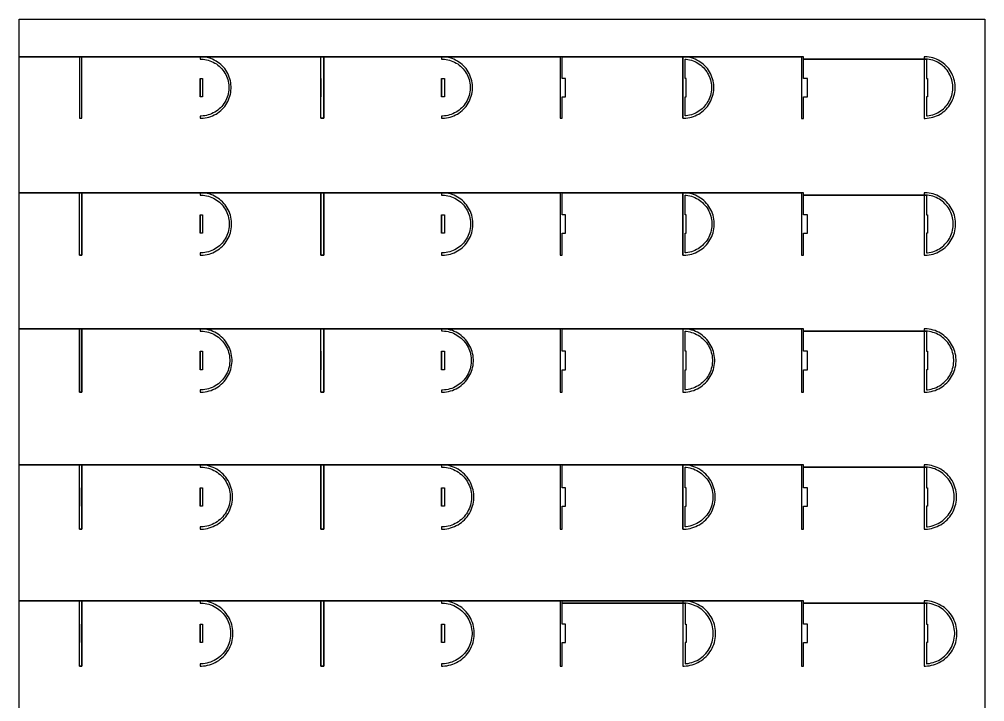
# Model space of a CAD drawing. Extents: x 0 to 210, y 0 to 297.
# Drawn here: x 0 to 210, y 148.5 to 297 of the extents above; entities that cross this region are included whole.
import ezdxf

# ---------------------------------------------------------------- set-up
doc = ezdxf.new("R2010")
doc.units = 0
doc.layers.add('L0D0_0', color=1, linetype='CONTINUOUS')

msp = doc.modelspace()

# ---------------------------------------------------------------- linework, layer by layer
at = {"layer": 'L0D0_0'}
for points in [[(0, 140.85), (0, 170.45), (39.375, 170.45), (39.375, 169.95), (39.582, 169.95), (39.996, 169.924), (40.408, 169.872), (40.815, 169.794), (41.217, 169.691), (41.612, 169.563), (41.997, 169.41), (42.373, 169.234), (42.736, 169.034), (43.087, 168.811), (43.422, 168.568), (43.742, 168.303), (44.044, 168.019), (44.328, 167.717), (44.593, 167.397), (44.836, 167.062), (45.059, 166.711), (45.259, 166.348), (45.435, 165.972), (45.588, 165.587), (45.716, 165.192), (45.819, 164.79), (45.897, 164.383), (45.949, 163.971), (45.975, 163.557), (45.975, 163.143), (45.949, 162.729), (45.897, 162.317), (45.819, 161.91), (45.716, 161.508), (45.588, 161.113), (45.435, 160.728), (45.259, 160.352), (45.059, 159.989), (44.836, 159.638), (44.593, 159.303), (44.328, 158.983), (44.044, 158.681), (43.742, 158.397), (43.422, 158.132), (43.087, 157.889), (42.736, 157.666), (42.373, 157.466), (41.997, 157.29), (41.612, 157.137), (41.217, 157.009), (40.815, 156.906), (40.408, 156.828), (39.996, 156.776), (39.582, 156.75), (39.375, 156.75), (39.375, 156.25), (39.598, 156.25), (40.043, 156.278), (40.486, 156.334), (40.925, 156.418), (41.357, 156.529), (41.781, 156.666), (42.196, 156.831), (42.6, 157.021), (42.991, 157.236), (43.368, 157.475), (43.729, 157.737), (44.073, 158.022), (44.398, 158.327), (44.703, 158.652), (44.988, 158.996), (45.25, 159.357), (45.489, 159.734), (45.704, 160.125), (45.894, 160.529), (46.059, 160.944), (46.196, 161.368), (46.307, 161.8), (46.391, 162.239), (46.447, 162.682), (46.475, 163.127), (46.475, 163.573), (46.447, 164.018), (46.391, 164.461), (46.307, 164.9), (46.196, 165.332), (46.059, 165.756), (45.894, 166.171), (45.704, 166.575), (45.489, 166.966), (45.25, 167.343), (44.988, 167.704), (44.703, 168.048), (44.398, 168.373), (44.073, 168.678), (43.729, 168.963), (43.368, 169.225), (42.991, 169.464), (42.6, 169.679), (42.196, 169.869), (41.781, 170.034), (41.357, 170.171), (40.925, 170.282), (40.486, 170.366), (40.043, 170.422), (39.598, 170.45), (91.875, 170.45), (91.875, 169.95), (92.082, 169.95), (92.496, 169.924), (92.908, 169.872), (93.315, 169.794), (93.717, 169.691), (94.112, 169.563), (94.497, 169.41), (94.873, 169.234), (95.236, 169.034), (95.587, 168.811), (95.922, 168.568), (96.242, 168.303), (96.544, 168.019), (96.828, 167.717), (97.093, 167.397), (97.336, 167.062), (97.559, 166.711), (97.759, 166.348), (97.935, 165.972), (98.088, 165.587), (98.216, 165.192), (98.319, 164.79), (98.397, 164.383), (98.449, 163.971), (98.475, 163.557), (98.475, 163.143), (98.449, 162.729), (98.397, 162.317), (98.319, 161.91), (98.216, 161.508), (98.088, 161.113), (97.935, 160.728), (97.759, 160.352), (97.559, 159.989), (97.336, 159.638), (97.093, 159.303), (96.828, 158.983), (96.544, 158.681), (96.242, 158.397), (95.922, 158.132), (95.587, 157.889), (95.236, 157.666), (94.873, 157.466), (94.497, 157.29), (94.112, 157.137), (93.717, 157.009), (93.315, 156.906), (92.908, 156.828), (92.496, 156.776), (92.082, 156.75), (91.875, 156.75), (91.875, 156.25), (92.098, 156.25), (92.543, 156.278), (92.986, 156.334), (93.425, 156.418), (93.857, 156.529), (94.281, 156.666), (94.696, 156.831), (95.1, 157.021), (95.491, 157.236), (95.868, 157.475), (96.229, 157.737), (96.573, 158.022), (96.898, 158.327), (97.203, 158.652), (97.488, 158.996), (97.75, 159.357), (97.989, 159.734), (98.204, 160.125), (98.394, 160.529), (98.559, 160.944), (98.696, 161.368), (98.807, 161.8), (98.891, 162.239), (98.947, 162.682), (98.975, 163.127), (98.975, 163.573), (98.947, 164.018), (98.891, 164.461), (98.807, 164.9), (98.696, 165.332), (98.559, 165.756), (98.394, 166.171), (98.204, 166.575), (97.989, 166.966), (97.75, 167.343), (97.488, 167.704), (97.203, 168.048), (96.898, 168.373), (96.573, 168.678), (96.229, 168.963), (95.868, 169.225), (95.491, 169.464), (95.1, 169.679), (94.696, 169.869), (94.281, 170.034), (93.857, 170.171), (93.425, 170.282), (92.986, 170.366), (92.543, 170.422), (92.098, 170.45), (117.62, 170.45), (117.62, 156.25), (118.12, 156.25), (118.12, 161.35), (118.82, 161.35), (118.82, 165.35), (118.12, 165.35), (118.12, 169.931), (144.87, 169.931), (144.87, 165.35), (145.07, 165.35), (145.07, 161.35), (144.87, 161.35), (144.87, 156.769), (145.075, 156.785), (145.482, 156.841), (145.885, 156.923), (146.283, 157.03), (146.672, 157.161), (147.053, 157.316), (147.423, 157.495), (147.782, 157.697), (148.127, 157.92), (148.458, 158.164), (148.773, 158.429), (149.071, 158.713), (149.35, 159.014), (149.61, 159.333), (149.85, 159.667), (150.069, 160.015), (150.266, 160.376), (150.439, 160.749), (150.589, 161.132), (150.715, 161.523), (150.817, 161.922), (150.893, 162.326), (150.944, 162.734), (150.97, 163.144), (150.97, 163.556), (150.944, 163.966), (150.893, 164.374), (150.817, 164.778), (150.715, 165.177), (150.589, 165.568), (150.439, 165.951), (150.266, 166.324), (150.069, 166.685), (149.85, 167.033), (149.61, 167.367), (149.35, 167.686), (149.071, 167.987), (148.773, 168.271), (148.458, 168.536), (148.127, 168.78), (147.782, 169.003), (147.423, 169.205), (147.053, 169.384), (146.672, 169.539), (146.283, 169.67), (145.885, 169.777), (145.482, 169.859), (145.075, 169.915), (144.87, 169.931), (118.12, 169.931), (118.12, 170.45), (170.12, 170.45), (170.12, 156.25), (170.62, 156.25), (170.62, 161.35), (171.42, 161.35), (171.42, 165.35), (170.62, 165.35), (170.62, 169.931), (197.37, 169.931), (197.37, 165.35), (197.57, 165.35), (197.57, 161.35), (197.37, 161.35), (197.37, 156.769), (197.575, 156.785), (197.982, 156.841), (198.385, 156.923), (198.783, 157.03), (199.172, 157.161), (199.553, 157.316), (199.923, 157.495), (200.282, 157.697), (200.627, 157.92), (200.958, 158.164), (201.273, 158.429), (201.571, 158.713), (201.85, 159.014), (202.11, 159.333), (202.35, 159.667), (202.569, 160.015), (202.766, 160.376), (202.939, 160.749), (203.089, 161.132), (203.215, 161.523), (203.317, 161.922), (203.393, 162.326), (203.444, 162.734), (203.47, 163.144), (203.47, 163.556), (203.444, 163.966), (203.393, 164.374), (203.317, 164.778), (203.215, 165.177), (203.089, 165.568), (202.939, 165.951), (202.766, 166.324), (202.569, 166.685), (202.35, 167.033), (202.11, 167.367), (201.85, 167.686), (201.571, 167.987), (201.273, 168.271), (200.958, 168.536), (200.627, 168.78), (200.282, 169.003), (199.923, 169.205), (199.553, 169.384), (199.172, 169.539), (198.783, 169.67), (198.385, 169.777), (197.982, 169.859), (197.575, 169.915), (197.37, 169.931), (170.62, 169.931), (170.62, 170.45), (0, 170.45), (0, 200.05), (39.375, 200.05), (39.375, 199.55), (39.579, 199.55), (39.987, 199.524), (40.392, 199.473), (40.794, 199.397), (41.189, 199.295), (41.578, 199.169), (41.958, 199.018), (42.327, 198.844), (42.685, 198.648), (43.03, 198.429), (43.361, 198.189), (43.676, 197.928), (43.973, 197.648), (44.253, 197.351), (44.514, 197.036), (44.754, 196.705), (44.973, 196.36), (45.169, 196.002), (45.343, 195.633), (45.494, 195.253), (45.62, 194.864), (45.722, 194.469), (45.798, 194.067), (45.849, 193.662), (45.875, 193.254), (45.875, 192.846), (45.849, 192.438), (45.798, 192.033), (45.722, 191.631), (45.62, 191.236), (45.494, 190.847), (45.343, 190.467), (45.169, 190.098), (44.973, 189.74), (44.754, 189.395), (44.514, 189.064), (44.253, 188.749), (43.973, 188.452), (43.676, 188.172), (43.361, 187.911), (43.03, 187.671), (42.685, 187.452), (42.327, 187.256), (41.958, 187.082), (41.578, 186.931), (41.189, 186.805), (40.794, 186.703), (40.392, 186.627), (39.987, 186.576), (39.579, 186.55), (39.375, 186.55), (39.375, 186.05), (39.595, 186.05), (40.034, 186.078), (40.471, 186.133), (40.903, 186.215), (41.329, 186.325), (41.747, 186.461), (42.156, 186.623), (42.555, 186.81), (42.94, 187.022), (43.312, 187.258), (43.667, 187.516), (44.006, 187.797), (44.327, 188.098), (44.628, 188.419), (44.909, 188.758), (45.167, 189.113), (45.403, 189.485), (45.615, 189.87), (45.802, 190.269), (45.964, 190.678), (46.1, 191.096), (46.21, 191.522), (46.292, 191.954), (46.347, 192.391), (46.375, 192.83), (46.375, 193.27), (46.347, 193.709), (46.292, 194.146), (46.21, 194.578), (46.1, 195.004), (45.964, 195.422), (45.802, 195.831), (45.615, 196.23), (45.403, 196.615), (45.167, 196.987), (44.909, 197.342), (44.628, 197.681), (44.327, 198.002), (44.006, 198.303), (43.667, 198.584), (43.312, 198.842), (42.94, 199.078), (42.555, 199.29), (42.156, 199.477), (41.747, 199.639), (41.329, 199.775), (40.903, 199.885), (40.471, 199.967), (40.034, 200.022), (39.595, 200.05), (91.875, 200.05), (91.875, 199.55), (92.079, 199.55), (92.487, 199.524), (92.892, 199.473), (93.294, 199.397), (93.689, 199.295), (94.078, 199.169), (94.458, 199.018), (94.827, 198.844), (95.185, 198.648), (95.53, 198.429), (95.861, 198.189), (96.176, 197.928), (96.473, 197.648), (96.753, 197.351), (97.014, 197.036), (97.254, 196.705), (97.473, 196.36), (97.669, 196.002), (97.843, 195.633), (97.994, 195.253), (98.12, 194.864), (98.222, 194.469), (98.298, 194.067), (98.349, 193.662), (98.375, 193.254), (98.375, 192.846), (98.349, 192.438), (98.298, 192.033), (98.222, 191.631), (98.12, 191.236), (97.994, 190.847), (97.843, 190.467), (97.669, 190.098), (97.473, 189.74), (97.254, 189.395), (97.014, 189.064), (96.753, 188.749), (96.473, 188.452), (96.176, 188.172), (95.861, 187.911), (95.53, 187.671), (95.185, 187.452), (94.827, 187.256), (94.458, 187.082), (94.078, 186.931), (93.689, 186.805), (93.294, 186.703), (92.892, 186.627), (92.487, 186.576), (92.079, 186.55), (91.875, 186.55), (91.875, 186.05), (92.095, 186.05), (92.534, 186.078), (92.971, 186.133), (93.403, 186.215), (93.829, 186.325), (94.247, 186.461), (94.656, 186.623), (95.055, 186.81), (95.44, 187.022), (95.812, 187.258), (96.167, 187.516), (96.506, 187.797), (96.827, 188.098), (97.128, 188.419), (97.409, 188.758), (97.667, 189.113), (97.903, 189.485), (98.115, 189.87), (98.302, 190.269), (98.464, 190.678), (98.6, 191.096), (98.71, 191.522), (98.792, 191.954), (98.847, 192.391), (98.875, 192.83), (98.875, 193.27), (98.847, 193.709), (98.792, 194.146), (98.71, 194.578), (98.6, 195.004), (98.464, 195.422), (98.302, 195.831), (98.115, 196.23), (97.903, 196.615), (97.667, 196.987), (97.409, 197.342), (97.128, 197.681), (96.827, 198.002), (96.506, 198.303), (96.167, 198.584), (95.812, 198.842), (95.44, 199.078), (95.055, 199.29), (94.656, 199.477), (94.247, 199.639), (93.829, 199.775), (93.403, 199.885), (92.971, 199.967), (92.534, 200.022), (92.095, 200.05), (117.62, 200.05), (117.62, 186.05), (118.12, 186.05), (118.12, 191.05), (118.82, 191.05), (118.82, 195.05), (118.12, 195.05), (118.12, 200.05), (144.37, 200.05), (144.37, 186.05), (144.59, 186.05), (145.029, 186.078), (145.466, 186.133), (145.898, 186.215), (146.324, 186.325), (146.742, 186.461), (147.151, 186.623), (147.55, 186.81), (147.935, 187.022), (148.307, 187.258), (148.662, 187.516), (149.001, 187.797), (149.322, 188.098), (149.623, 188.419), (149.904, 188.758), (150.162, 189.113), (150.398, 189.485), (150.61, 189.87), (150.797, 190.269), (150.959, 190.678), (151.095, 191.096), (151.205, 191.522), (151.287, 191.954), (151.342, 192.391), (151.37, 192.83), (151.37, 193.27), (151.342, 193.709), (151.287, 194.146), (151.205, 194.578), (151.095, 195.004), (150.959, 195.422), (150.797, 195.831), (150.61, 196.23), (150.398, 196.615), (150.162, 196.987), (149.904, 197.342), (149.623, 197.681), (149.322, 198.002), (149.001, 198.303), (148.662, 198.584), (148.307, 198.842), (147.935, 199.078), (147.55, 199.29), (147.151, 199.477), (146.742, 199.639), (146.324, 199.775), (145.898, 199.885), (145.466, 199.967), (145.029, 200.022), (144.59, 200.05), (170.12, 200.05), (170.12, 186.05), (170.62, 186.05), (170.62, 191.05), (171.42, 191.05), (171.42, 195.05), (170.62, 195.05), (170.62, 199.531), (197.37, 199.531), (197.37, 195.05), (197.57, 195.05), (197.57, 191.05), (197.37, 191.05), (197.37, 186.569), (197.572, 186.585), (197.973, 186.641), (198.369, 186.722), (198.76, 186.827), (199.143, 186.957), (199.518, 187.11), (199.882, 187.286), (200.235, 187.485), (200.574, 187.705), (200.9, 187.946), (201.209, 188.206), (201.502, 188.486), (201.777, 188.783), (202.033, 189.096), (202.269, 189.425), (202.484, 189.768), (202.677, 190.123), (202.848, 190.49), (202.996, 190.867), (203.12, 191.252), (203.219, 191.644), (203.295, 192.042), (203.345, 192.444), (203.37, 192.848), (203.37, 193.252), (203.345, 193.656), (203.295, 194.058), (203.219, 194.456), (203.12, 194.848), (202.996, 195.233), (202.848, 195.61), (202.677, 195.977), (202.484, 196.332), (202.269, 196.675), (202.033, 197.004), (201.777, 197.317), (201.502, 197.614), (201.209, 197.894), (200.9, 198.154), (200.574, 198.395), (200.235, 198.615), (199.882, 198.814), (199.518, 198.99), (199.143, 199.143), (198.76, 199.273), (198.369, 199.378), (197.973, 199.459), (197.572, 199.515), (197.37, 199.531), (170.62, 199.531), (170.62, 200.05), (0, 200.05), (0, 229.65), (39.375, 229.65), (39.375, 229.15), (39.576, 229.15), (39.978, 229.125), (40.377, 229.074), (40.772, 228.999), (41.161, 228.899), (41.544, 228.775), (41.918, 228.627), (42.282, 228.455), (42.634, 228.261), (42.974, 228.046), (43.3, 227.809), (43.609, 227.553), (43.903, 227.278), (44.178, 226.984), (44.434, 226.675), (44.671, 226.349), (44.886, 226.009), (45.08, 225.657), (45.252, 225.293), (45.4, 224.919), (45.524, 224.536), (45.624, 224.147), (45.699, 223.752), (45.75, 223.353), (45.775, 222.951), (45.775, 222.549), (45.75, 222.147), (45.699, 221.748), (45.624, 221.353), (45.524, 220.964), (45.4, 220.581), (45.252, 220.207), (45.08, 219.843), (44.886, 219.491), (44.671, 219.151), (44.434, 218.825), (44.178, 218.516), (43.903, 218.222), (43.609, 217.947), (43.3, 217.691), (42.974, 217.454), (42.634, 217.239), (42.282, 217.045), (41.918, 216.873), (41.544, 216.725), (41.161, 216.601), (40.772, 216.501), (40.377, 216.426), (39.978, 216.375), (39.576, 216.35), (39.375, 216.35), (39.375, 215.85), (39.592, 215.85), (40.025, 215.877), (40.455, 215.932), (40.881, 216.013), (41.301, 216.121), (41.713, 216.255), (42.117, 216.414), (42.509, 216.599), (42.889, 216.808), (43.255, 217.04), (43.606, 217.295), (43.94, 217.572), (44.256, 217.869), (44.553, 218.185), (44.83, 218.519), (45.085, 218.87), (45.317, 219.236), (45.526, 219.616), (45.711, 220.008), (45.87, 220.412), (46.004, 220.824), (46.112, 221.244), (46.193, 221.67), (46.248, 222.1), (46.275, 222.533), (46.275, 222.967), (46.248, 223.4), (46.193, 223.83), (46.112, 224.256), (46.004, 224.676), (45.87, 225.088), (45.711, 225.492), (45.526, 225.884), (45.317, 226.264), (45.085, 226.63), (44.83, 226.981), (44.553, 227.315), (44.256, 227.631), (43.94, 227.928), (43.606, 228.205), (43.255, 228.46), (42.889, 228.692), (42.509, 228.901), (42.117, 229.086), (41.713, 229.245), (41.301, 229.379), (40.881, 229.487), (40.455, 229.568), (40.025, 229.623), (39.592, 229.65), (91.875, 229.65), (91.875, 229.19), (92.077, 229.19), (92.481, 229.165), (92.883, 229.114), (93.281, 229.038), (93.673, 228.937), (94.058, 228.812), (94.434, 228.663), (94.8, 228.491), (95.155, 228.296), (95.497, 228.079), (95.824, 227.841), (96.136, 227.583), (96.431, 227.306), (96.708, 227.011), (96.966, 226.699), (97.204, 226.372), (97.421, 226.03), (97.616, 225.675), (97.788, 225.309), (97.937, 224.933), (98.062, 224.548), (98.163, 224.156), (98.239, 223.758), (98.29, 223.356), (98.315, 222.952), (98.315, 222.548), (98.29, 222.144), (98.239, 221.742), (98.163, 221.344), (98.062, 220.952), (97.937, 220.567), (97.788, 220.191), (97.616, 219.825), (97.421, 219.47), (97.204, 219.128), (96.966, 218.801), (96.708, 218.489), (96.431, 218.194), (96.136, 217.917), (95.824, 217.659), (95.497, 217.421), (95.155, 217.204), (94.8, 217.009), (94.434, 216.837), (94.058, 216.688), (93.673, 216.563), (93.281, 216.462), (92.883, 216.386), (92.481, 216.335), (92.077, 216.31), (91.875, 216.31), (91.875, 215.85), (92.092, 215.85), (92.525, 215.877), (92.955, 215.932), (93.381, 216.013), (93.801, 216.121), (94.213, 216.255), (94.617, 216.414), (95.009, 216.599), (95.389, 216.808), (95.755, 217.04), (96.106, 217.295), (96.44, 217.572), (96.756, 217.869), (97.053, 218.185), (97.33, 218.519), (97.585, 218.87), (97.817, 219.236), (98.026, 219.616), (98.211, 220.008), (98.37, 220.412), (98.504, 220.824), (98.612, 221.244), (98.693, 221.67), (98.748, 222.1), (98.775, 222.533), (98.775, 222.967), (98.748, 223.4), (98.693, 223.83), (98.612, 224.256), (98.504, 224.676), (98.37, 225.088), (98.211, 225.492), (98.026, 225.884), (97.817, 226.264), (97.585, 226.63), (97.33, 226.981), (97.053, 227.315), (96.756, 227.631), (96.44, 227.928), (96.106, 228.205), (95.755, 228.46), (95.389, 228.692), (95.009, 228.901), (94.617, 229.086), (94.213, 229.245), (93.801, 229.379), (93.381, 229.487), (92.955, 229.568), (92.525, 229.623), (92.092, 229.65), (117.62, 229.65), (117.62, 215.85), (118.12, 215.85), (118.12, 220.75), (118.82, 220.75), (118.82, 224.75), (118.12, 224.75), (118.12, 229.65), (144.37, 229.65), (144.37, 215.85), (144.587, 215.85), (145.02, 215.877), (145.45, 215.932), (145.876, 216.013), (146.296, 216.121), (146.708, 216.255), (147.112, 216.414), (147.504, 216.599), (147.884, 216.808), (148.25, 217.04), (148.601, 217.295), (148.935, 217.572), (149.251, 217.869), (149.548, 218.185), (149.825, 218.519), (150.08, 218.87), (150.312, 219.236), (150.521, 219.616), (150.706, 220.008), (150.865, 220.412), (150.999, 220.824), (151.107, 221.244), (151.188, 221.67), (151.243, 222.1), (151.27, 222.533), (151.27, 222.967), (151.243, 223.4), (151.188, 223.83), (151.107, 224.256), (150.999, 224.676), (150.865, 225.088), (150.706, 225.492), (150.521, 225.884), (150.312, 226.264), (150.08, 226.63), (149.825, 226.981), (149.548, 227.315), (149.251, 227.631), (148.935, 227.928), (148.601, 228.205), (148.25, 228.46), (147.884, 228.692), (147.504, 228.901), (147.112, 229.086), (146.708, 229.245), (146.296, 229.379), (145.876, 229.487), (145.45, 229.568), (145.02, 229.623), (144.587, 229.65), (170.12, 229.65), (170.12, 215.85), (170.62, 215.85), (170.62, 220.75), (171.42, 220.75), (171.42, 224.75), (170.62, 224.75), (170.62, 229.13), (197.37, 229.13), (197.37, 224.75), (197.57, 224.75), (197.57, 220.75), (197.37, 220.75), (197.37, 216.37), (197.568, 216.385), (197.963, 216.441), (198.353, 216.521), (198.737, 216.625), (199.114, 216.753), (199.482, 216.904), (199.841, 217.078), (200.188, 217.273), (200.521, 217.49), (200.841, 217.727), (201.146, 217.984), (201.434, 218.259), (201.704, 218.551), (201.956, 218.86), (202.188, 219.183), (202.399, 219.521), (202.589, 219.87), (202.757, 220.232), (202.902, 220.602), (203.024, 220.981), (203.122, 221.367), (203.196, 221.758), (203.245, 222.154), (203.27, 222.551), (203.27, 222.949), (203.245, 223.346), (203.196, 223.742), (203.122, 224.133), (203.024, 224.519), (202.902, 224.898), (202.757, 225.268), (202.589, 225.63), (202.399, 225.979), (202.188, 226.317), (201.956, 226.64), (201.704, 226.949), (201.434, 227.241), (201.146, 227.516), (200.841, 227.773), (200.521, 228.01), (200.188, 228.227), (199.841, 228.422), (199.482, 228.596), (199.114, 228.747), (198.737, 228.875), (198.353, 228.979), (197.963, 229.059), (197.568, 229.115), (197.37, 229.13), (170.62, 229.13), (170.62, 229.65), (0, 229.65), (0, 259.25), (39.375, 259.25), (39.375, 258.75), (39.573, 258.75), (39.968, 258.725), (40.361, 258.676), (40.75, 258.601), (41.134, 258.503), (41.51, 258.38), (41.878, 258.235), (42.237, 258.066), (42.584, 257.875), (42.918, 257.663), (43.238, 257.43), (43.543, 257.178), (43.832, 256.907), (44.103, 256.618), (44.355, 256.313), (44.588, 255.993), (44.8, 255.659), (44.991, 255.312), (45.16, 254.953), (45.305, 254.585), (45.428, 254.209), (45.526, 253.825), (45.601, 253.436), (45.65, 253.043), (45.675, 252.648), (45.675, 252.252), (45.65, 251.857), (45.601, 251.464), (45.526, 251.075), (45.428, 250.691), (45.305, 250.315), (45.16, 249.947), (44.991, 249.588), (44.8, 249.241), (44.588, 248.907), (44.355, 248.587), (44.103, 248.282), (43.832, 247.993), (43.543, 247.722), (43.238, 247.47), (42.918, 247.237), (42.584, 247.025), (42.237, 246.834), (41.878, 246.665), (41.51, 246.52), (41.134, 246.397), (40.75, 246.299), (40.361, 246.224), (39.968, 246.175), (39.573, 246.15), (39.375, 246.15), (39.375, 245.65), (39.589, 245.65), (40.015, 245.677), (40.439, 245.73), (40.859, 245.81), (41.273, 245.917), (41.68, 246.049), (42.077, 246.206), (42.464, 246.388), (42.838, 246.594), (43.199, 246.823), (43.545, 247.074), (43.874, 247.347), (44.186, 247.639), (44.478, 247.951), (44.751, 248.28), (45.002, 248.626), (45.231, 248.987), (45.437, 249.361), (45.619, 249.748), (45.776, 250.145), (45.908, 250.552), (46.015, 250.966), (46.095, 251.386), (46.148, 251.81), (46.175, 252.236), (46.175, 252.664), (46.148, 253.09), (46.095, 253.514), (46.015, 253.934), (45.908, 254.348), (45.776, 254.755), (45.619, 255.152), (45.437, 255.539), (45.231, 255.913), (45.002, 256.274), (44.751, 256.62), (44.478, 256.949), (44.186, 257.261), (43.874, 257.553), (43.545, 257.826), (43.199, 258.077), (42.838, 258.306), (42.464, 258.512), (42.077, 258.694), (41.68, 258.851), (41.273, 258.983), (40.859, 259.09), (40.439, 259.17), (40.015, 259.223), (39.589, 259.25), (91.875, 259.25), (91.875, 258.75), (92.073, 258.75), (92.468, 258.725), (92.861, 258.676), (93.25, 258.601), (93.634, 258.503), (94.01, 258.38), (94.378, 258.235), (94.737, 258.066), (95.084, 257.875), (95.418, 257.663), (95.738, 257.43), (96.043, 257.178), (96.332, 256.907), (96.603, 256.618), (96.855, 256.313), (97.088, 255.993), (97.3, 255.659), (97.491, 255.312), (97.66, 254.953), (97.805, 254.585), (97.928, 254.209), (98.026, 253.825), (98.101, 253.436), (98.15, 253.043), (98.175, 252.648), (98.175, 252.252), (98.15, 251.857), (98.101, 251.464), (98.026, 251.075), (97.928, 250.691), (97.805, 250.315), (97.66, 249.947), (97.491, 249.588), (97.3, 249.241), (97.088, 248.907), (96.855, 248.587), (96.603, 248.282), (96.332, 247.993), (96.043, 247.722), (95.738, 247.47), (95.418, 247.237), (95.084, 247.025), (94.737, 246.834), (94.378, 246.665), (94.01, 246.52), (93.634, 246.397), (93.25, 246.299), (92.861, 246.224), (92.468, 246.175), (92.073, 246.15), (91.875, 246.15), (91.875, 245.65), (92.089, 245.65), (92.515, 245.677), (92.939, 245.73), (93.359, 245.81), (93.773, 245.917), (94.18, 246.049), (94.577, 246.206), (94.964, 246.388), (95.338, 246.594), (95.699, 246.823), (96.045, 247.074), (96.374, 247.347), (96.686, 247.639), (96.978, 247.951), (97.251, 248.28), (97.502, 248.626), (97.731, 248.987), (97.937, 249.361), (98.119, 249.748), (98.276, 250.145), (98.408, 250.552), (98.515, 250.966), (98.595, 251.386), (98.648, 251.81), (98.675, 252.236), (98.675, 252.664), (98.648, 253.09), (98.595, 253.514), (98.515, 253.934), (98.408, 254.348), (98.276, 254.755), (98.119, 255.152), (97.937, 255.539), (97.731, 255.913), (97.502, 256.274), (97.251, 256.62), (96.978, 256.949), (96.686, 257.261), (96.374, 257.553), (96.045, 257.826), (95.699, 258.077), (95.338, 258.306), (94.964, 258.512), (94.577, 258.694), (94.18, 258.851), (93.773, 258.983), (93.359, 259.09), (92.939, 259.17), (92.515, 259.223), (92.089, 259.25), (117.62, 259.25), (117.62, 245.65), (118.12, 245.65), (118.12, 250.45), (118.82, 250.45), (118.82, 254.45), (118.12, 254.45), (118.12, 259.25), (144.37, 259.25), (144.37, 245.65), (144.584, 245.65), (145.01, 245.677), (145.434, 245.73), (145.854, 245.81), (146.268, 245.917), (146.675, 246.049), (147.072, 246.206), (147.459, 246.388), (147.833, 246.594), (148.194, 246.823), (148.54, 247.074), (148.869, 247.347), (149.181, 247.639), (149.473, 247.951), (149.746, 248.28), (149.997, 248.626), (150.226, 248.987), (150.432, 249.361), (150.614, 249.748), (150.771, 250.145), (150.903, 250.552), (151.01, 250.966), (151.09, 251.386), (151.143, 251.81), (151.17, 252.236), (151.17, 252.664), (151.143, 253.09), (151.09, 253.514), (151.01, 253.934), (150.903, 254.348), (150.771, 254.755), (150.614, 255.152), (150.432, 255.539), (150.226, 255.913), (149.997, 256.274), (149.746, 256.62), (149.473, 256.949), (149.181, 257.261), (148.869, 257.553), (148.54, 257.826), (148.194, 258.077), (147.833, 258.306), (147.459, 258.512), (147.072, 258.694), (146.675, 258.851), (146.268, 258.983), (145.854, 259.09), (145.434, 259.17), (145.01, 259.223), (144.584, 259.25), (170.12, 259.25), (170.12, 245.65), (170.62, 245.65), (170.62, 250.45), (171.42, 250.45), (171.42, 254.45), (170.62, 254.45), (170.62, 258.73), (197.37, 258.73), (197.37, 254.45), (197.57, 254.45), (197.57, 250.45), (197.37, 250.45), (197.37, 246.17), (197.565, 246.185), (197.953, 246.241), (198.336, 246.32), (198.714, 246.423), (199.085, 246.549), (199.447, 246.698), (199.799, 246.869), (200.14, 247.062), (200.469, 247.275), (200.783, 247.509), (201.082, 247.761), (201.365, 248.032), (201.631, 248.32), (201.878, 248.623), (202.106, 248.942), (202.314, 249.273), (202.501, 249.618), (202.666, 249.973), (202.808, 250.338), (202.928, 250.71), (203.025, 251.09), (203.097, 251.475), (203.146, 251.863), (203.17, 252.254), (203.17, 252.646), (203.146, 253.037), (203.097, 253.425), (203.025, 253.81), (202.928, 254.19), (202.808, 254.562), (202.666, 254.927), (202.501, 255.282), (202.314, 255.627), (202.106, 255.958), (201.878, 256.277), (201.631, 256.58), (201.365, 256.868), (201.082, 257.139), (200.783, 257.391), (200.469, 257.625), (200.14, 257.838), (199.799, 258.031), (199.447, 258.202), (199.085, 258.351), (198.714, 258.477), (198.336, 258.58), (197.953, 258.659), (197.565, 258.715), (197.37, 258.73), (170.62, 258.73), (170.62, 259.25), (0, 259.25), (0, 288.85), (13.125, 288.85), (13.125, 275.45), (13.625, 275.45), (13.625, 288.85), (39.375, 288.85), (39.375, 288.35), (39.57, 288.35), (39.959, 288.326), (40.345, 288.277), (40.728, 288.204), (41.106, 288.107), (41.476, 287.986), (41.839, 287.843), (42.191, 287.677), (42.533, 287.489), (42.862, 287.28), (43.177, 287.051), (43.477, 286.803), (43.761, 286.536), (44.028, 286.252), (44.276, 285.952), (44.505, 285.637), (44.714, 285.308), (44.902, 284.966), (45.068, 284.614), (45.211, 284.251), (45.332, 283.881), (45.429, 283.503), (45.502, 283.12), (45.551, 282.734), (45.575, 282.345), (45.575, 281.955), (45.551, 281.566), (45.502, 281.18), (45.429, 280.797), (45.332, 280.419), (45.211, 280.049), (45.068, 279.686), (44.902, 279.334), (44.714, 278.992), (44.505, 278.663), (44.276, 278.348), (44.028, 278.048), (43.761, 277.764), (43.477, 277.497), (43.177, 277.249), (42.862, 277.02), (42.533, 276.811), (42.191, 276.623), (41.839, 276.457), (41.476, 276.314), (41.106, 276.193), (40.728, 276.096), (40.345, 276.023), (39.959, 275.974), (39.57, 275.95), (39.375, 275.95), (39.375, 275.45), (39.586, 275.45), (40.006, 275.476), (40.424, 275.529), (40.837, 275.608), (41.245, 275.713), (41.646, 275.843), (42.037, 275.998), (42.418, 276.177), (42.787, 276.38), (43.143, 276.606), (43.484, 276.853), (43.808, 277.122), (44.115, 277.41), (44.403, 277.717), (44.672, 278.041), (44.919, 278.382), (45.145, 278.738), (45.348, 279.107), (45.527, 279.488), (45.682, 279.879), (45.812, 280.28), (45.917, 280.688), (45.996, 281.101), (46.049, 281.519), (46.075, 281.939), (46.075, 282.361), (46.049, 282.781), (45.996, 283.199), (45.917, 283.612), (45.812, 284.02), (45.682, 284.421), (45.527, 284.812), (45.348, 285.193), (45.145, 285.562), (44.919, 285.918), (44.672, 286.259), (44.403, 286.583), (44.115, 286.89), (43.808, 287.178), (43.484, 287.447), (43.143, 287.694), (42.787, 287.92), (42.418, 288.123), (42.037, 288.302), (41.646, 288.457), (41.245, 288.587), (40.837, 288.692), (40.424, 288.771), (40.006, 288.824), (39.586, 288.85), (91.875, 288.85), (91.875, 288.35), (92.07, 288.35), (92.459, 288.326), (92.845, 288.277), (93.228, 288.204), (93.606, 288.107), (93.976, 287.986), (94.339, 287.843), (94.691, 287.677), (95.033, 287.489), (95.362, 287.28), (95.677, 287.051), (95.977, 286.803), (96.261, 286.536), (96.528, 286.252), (96.776, 285.952), (97.005, 285.637), (97.214, 285.308), (97.402, 284.966), (97.568, 284.614), (97.711, 284.251), (97.832, 283.881), (97.929, 283.503), (98.002, 283.12), (98.051, 282.734), (98.075, 282.345), (98.075, 281.955), (98.051, 281.566), (98.002, 281.18), (97.929, 280.797), (97.832, 280.419), (97.711, 280.049), (97.568, 279.686), (97.402, 279.334), (97.214, 278.992), (97.005, 278.663), (96.776, 278.348), (96.528, 278.048), (96.261, 277.764), (95.977, 277.497), (95.677, 277.249), (95.362, 277.02), (95.033, 276.811), (94.691, 276.623), (94.339, 276.457), (93.976, 276.314), (93.606, 276.193), (93.228, 276.096), (92.845, 276.023), (92.459, 275.974), (92.07, 275.95), (91.875, 275.95), (91.875, 275.45), (92.086, 275.45), (92.506, 275.476), (92.924, 275.529), (93.337, 275.608), (93.745, 275.713), (94.146, 275.843), (94.537, 275.998), (94.918, 276.177), (95.287, 276.38), (95.643, 276.606), (95.984, 276.853), (96.308, 277.122), (96.615, 277.41), (96.903, 277.717), (97.172, 278.041), (97.419, 278.382), (97.645, 278.738), (97.848, 279.107), (98.027, 279.488), (98.182, 279.879), (98.312, 280.28), (98.417, 280.688), (98.496, 281.101), (98.549, 281.519), (98.575, 281.939), (98.575, 282.361), (98.549, 282.781), (98.496, 283.199), (98.417, 283.612), (98.312, 284.02), (98.182, 284.421), (98.027, 284.812), (97.848, 285.193), (97.645, 285.562), (97.419, 285.918), (97.172, 286.259), (96.903, 286.583), (96.615, 286.89), (96.308, 287.178), (95.984, 287.447), (95.643, 287.694), (95.287, 287.92), (94.918, 288.123), (94.537, 288.302), (94.146, 288.457), (93.745, 288.587), (93.337, 288.692), (92.924, 288.771), (92.506, 288.824), (92.086, 288.85), (117.62, 288.85), (117.62, 275.45), (118.12, 275.45), (118.12, 280.15), (118.82, 280.15), (118.82, 284.15), (118.12, 284.15), (118.12, 288.85), (144.37, 288.85), (144.37, 275.45), (144.581, 275.45), (145.001, 275.476), (145.419, 275.529), (145.832, 275.608), (146.24, 275.713), (146.641, 275.843), (147.032, 275.998), (147.413, 276.177), (147.782, 276.38), (148.138, 276.606), (148.479, 276.853), (148.803, 277.122), (149.11, 277.41), (149.398, 277.717), (149.667, 278.041), (149.914, 278.382), (150.14, 278.738), (150.343, 279.107), (150.522, 279.488), (150.677, 279.879), (150.807, 280.28), (150.912, 280.688), (150.991, 281.101), (151.044, 281.519), (151.07, 281.939), (151.07, 282.361), (151.044, 282.781), (150.991, 283.199), (150.912, 283.612), (150.807, 284.02), (150.677, 284.421), (150.522, 284.812), (150.343, 285.193), (150.14, 285.562), (149.914, 285.918), (149.667, 286.259), (149.398, 286.583), (149.11, 286.89), (148.803, 287.178), (148.479, 287.447), (148.138, 287.694), (147.782, 287.92), (147.413, 288.123), (147.032, 288.302), (146.641, 288.457), (146.24, 288.587), (145.832, 288.692), (145.419, 288.771), (145.001, 288.824), (144.581, 288.85), (170.12, 288.85), (170.12, 275.444), (170.62, 275.444), (170.62, 280.15), (171.42, 280.15), (171.42, 284.15), (170.62, 284.15), (170.62, 288.33), (197.37, 288.33), (197.37, 284.15), (197.57, 284.15), (197.57, 280.15), (197.37, 280.15), (197.37, 275.97), (197.562, 275.986), (197.943, 276.041), (198.32, 276.119), (198.691, 276.22), (199.056, 276.345), (199.412, 276.492), (199.758, 276.66), (200.093, 276.85), (200.416, 277.06), (200.725, 277.29), (201.019, 277.539), (201.297, 277.805), (201.558, 278.088), (201.801, 278.387), (202.025, 278.7), (202.229, 279.026), (202.413, 279.365), (202.575, 279.714), (202.715, 280.073), (202.832, 280.439), (202.927, 280.813), (202.998, 281.191), (203.046, 281.573), (203.07, 281.957), (203.07, 282.343), (203.046, 282.727), (202.998, 283.109), (202.927, 283.487), (202.832, 283.861), (202.715, 284.227), (202.575, 284.586), (202.413, 284.935), (202.229, 285.274), (202.025, 285.6), (201.801, 285.913), (201.558, 286.212), (201.297, 286.495), (201.019, 286.761), (200.725, 287.01), (200.416, 287.24), (200.093, 287.45), (199.758, 287.64), (199.412, 287.808), (199.056, 287.955), (198.691, 288.08), (198.32, 288.181), (197.943, 288.259), (197.562, 288.314), (197.37, 288.33), (170.62, 288.33), (170.62, 288.85), (0, 288.85), (0, 297), (210, 297), (210, 0)], [(13.125, 288.85), (13.625, 288.85)], [(65.625, 275.45), (66.225, 275.45), (66.225, 288.85), (66.225, 275.45), (65.625, 275.45), (65.625, 288.85), (66.225, 288.85), (65.625, 288.85)], [(144.37, 275.45), (144.37, 288.85)], [(196.87, 288.856), (196.87, 275.444), (197.081, 275.444), (197.501, 275.47), (197.92, 275.523), (198.334, 275.602), (198.742, 275.707), (199.143, 275.837), (199.535, 275.992), (199.916, 276.172), (200.285, 276.375), (200.641, 276.601), (200.982, 276.848), (201.307, 277.117), (201.614, 277.406), (201.903, 277.713), (202.172, 278.038), (202.419, 278.379), (202.645, 278.735), (202.848, 279.104), (203.028, 279.485), (203.183, 279.877), (203.313, 280.278), (203.418, 280.686), (203.497, 281.1), (203.55, 281.519), (203.576, 281.939), (203.576, 282.361), (203.55, 282.781), (203.497, 283.2), (203.418, 283.614), (203.313, 284.022), (203.183, 284.423), (203.028, 284.815), (202.848, 285.196), (202.645, 285.565), (202.419, 285.921), (202.172, 286.262), (201.903, 286.587), (201.614, 286.894), (201.307, 287.183), (200.982, 287.452), (200.641, 287.699), (200.285, 287.925), (199.916, 288.128), (199.535, 288.308), (199.143, 288.463), (198.742, 288.593), (198.334, 288.698), (197.92, 288.777), (197.501, 288.83), (197.081, 288.856), (196.87, 288.856), (196.87, 275.462)], [(39.375, 284.15), (39.875, 284.15), (39.875, 280.15), (39.375, 280.15), (39.375, 284.15), (39.375, 280.15)], [(65.625, 284.15), (65.625, 280.15)], [(66.225, 284.15), (66.225, 280.15)], [(91.875, 284.15), (92.475, 284.15), (92.475, 280.15), (91.875, 280.15), (91.875, 284.15), (91.875, 280.15)], [(144.37, 284.15), (144.37, 280.15)], [(196.87, 284.15), (196.87, 280.15)], [(13.125, 275.45), (13.625, 275.45)], [(13.125, 245.65), (13.625, 245.65), (13.625, 259.25), (13.625, 245.65), (13.125, 245.65), (13.125, 259.25), (13.625, 259.25), (13.125, 259.25)], [(65.625, 245.65), (66.225, 245.65), (65.625, 245.65), (65.625, 259.25), (65.625, 245.65), (65.625, 259.25), (66.225, 259.25), (66.225, 245.65), (66.225, 259.25), (65.625, 259.25)], [(144.37, 245.65), (144.37, 259.25)], [(196.87, 259.25), (196.87, 245.65), (197.084, 245.65), (197.51, 245.677), (197.934, 245.73), (198.354, 245.81), (198.768, 245.917), (199.175, 246.049), (199.572, 246.206), (199.959, 246.388), (200.333, 246.594), (200.694, 246.823), (201.04, 247.074), (201.369, 247.347), (201.681, 247.639), (201.973, 247.951), (202.246, 248.28), (202.497, 248.626), (202.726, 248.987), (202.932, 249.361), (203.114, 249.748), (203.271, 250.145), (203.403, 250.552), (203.51, 250.966), (203.59, 251.386), (203.643, 251.81), (203.67, 252.236), (203.67, 252.664), (203.643, 253.09), (203.59, 253.514), (203.51, 253.934), (203.403, 254.348), (203.271, 254.755), (203.114, 255.152), (202.932, 255.539), (202.726, 255.913), (202.497, 256.274), (202.246, 256.62), (201.973, 256.949), (201.681, 257.261), (201.369, 257.553), (201.04, 257.826), (200.694, 258.077), (200.333, 258.306), (199.959, 258.512), (199.572, 258.694), (199.175, 258.851), (198.768, 258.983), (198.354, 259.09), (197.934, 259.17), (197.51, 259.223), (197.084, 259.25), (196.87, 259.25), (196.87, 245.668)], [(13.125, 250.45), (13.125, 254.45)], [(13.625, 250.45), (13.625, 254.45)], [(39.375, 254.45), (39.875, 254.45), (39.875, 250.45), (39.375, 250.45), (39.375, 254.45), (39.375, 250.45)], [(65.625, 254.45), (65.625, 250.45)], [(66.225, 254.45), (66.225, 250.45)], [(91.875, 254.45), (92.475, 254.45), (92.475, 250.45), (91.875, 250.45), (91.875, 254.45), (91.875, 250.45)], [(144.37, 254.45), (144.37, 250.45)], [(196.87, 254.45), (196.87, 250.45)], [(13.125, 215.85), (13.625, 215.85), (13.125, 215.85), (13.125, 229.65), (13.125, 215.85), (13.125, 229.65), (13.625, 229.65), (13.625, 215.85), (13.625, 229.65), (13.125, 229.65)], [(65.625, 215.85), (66.225, 215.85), (66.225, 229.65), (66.225, 215.85), (65.625, 215.85), (65.625, 229.65), (66.225, 229.65), (65.625, 229.65)], [(144.37, 229.65), (144.37, 215.868)], [(196.87, 229.65), (196.87, 215.85), (197.087, 215.85), (197.52, 215.877), (197.95, 215.932), (198.376, 216.013), (198.796, 216.121), (199.208, 216.255), (199.612, 216.414), (200.004, 216.599), (200.384, 216.808), (200.75, 217.04), (201.101, 217.295), (201.435, 217.572), (201.751, 217.869), (202.048, 218.185), (202.325, 218.519), (202.58, 218.87), (202.812, 219.236), (203.021, 219.616), (203.206, 220.008), (203.365, 220.412), (203.499, 220.824), (203.607, 221.244), (203.688, 221.67), (203.743, 222.1), (203.77, 222.533), (203.77, 222.967), (203.743, 223.4), (203.688, 223.83), (203.607, 224.256), (203.499, 224.676), (203.365, 225.088), (203.206, 225.492), (203.021, 225.884), (202.812, 226.264), (202.58, 226.63), (202.325, 226.981), (202.048, 227.315), (201.751, 227.631), (201.435, 227.928), (201.101, 228.205), (200.75, 228.46), (200.384, 228.692), (200.004, 228.901), (199.612, 229.086), (199.208, 229.245), (198.796, 229.379), (198.376, 229.487), (197.95, 229.568), (197.52, 229.623), (197.087, 229.65), (196.87, 229.65), (196.87, 215.868)], [(13.125, 224.75), (13.125, 220.75)], [(13.625, 224.75), (13.625, 220.75)], [(39.375, 224.75), (39.875, 224.75), (39.875, 220.75), (39.375, 220.75), (39.375, 224.75), (39.375, 220.75)], [(65.625, 224.75), (65.625, 220.75)], [(66.225, 224.75), (66.225, 220.75)], [(91.875, 224.75), (92.475, 224.75), (92.475, 220.75), (91.875, 220.75), (91.875, 224.75), (91.875, 220.75)], [(144.37, 224.75), (144.37, 220.75)], [(196.87, 224.75), (196.87, 220.75)], [(13.125, 186.05), (13.625, 186.05), (13.625, 200.05), (13.625, 186.05), (13.125, 186.05), (13.125, 200.05), (13.625, 200.05), (13.125, 200.05)], [(65.625, 186.05), (66.225, 186.05), (65.625, 186.05), (65.625, 200.05), (65.625, 186.05), (65.625, 200.05), (66.225, 200.05), (66.225, 186.05), (66.225, 200.05), (65.625, 200.05)], [(144.37, 186.05), (144.37, 200.05)], [(196.87, 200.05), (196.87, 186.05), (197.09, 186.05), (197.529, 186.078), (197.966, 186.133), (198.398, 186.215), (198.824, 186.325), (199.242, 186.461), (199.651, 186.623), (200.05, 186.81), (200.435, 187.022), (200.807, 187.258), (201.162, 187.516), (201.501, 187.797), (201.822, 188.098), (202.123, 188.419), (202.404, 188.758), (202.662, 189.113), (202.898, 189.485), (203.11, 189.87), (203.297, 190.269), (203.459, 190.678), (203.595, 191.096), (203.705, 191.522), (203.787, 191.954), (203.842, 192.391), (203.87, 192.83), (203.87, 193.27), (203.842, 193.709), (203.787, 194.146), (203.705, 194.578), (203.595, 195.004), (203.459, 195.422), (203.297, 195.831), (203.11, 196.23), (202.898, 196.615), (202.662, 196.987), (202.404, 197.342), (202.123, 197.681), (201.822, 198.002), (201.501, 198.303), (201.162, 198.584), (200.807, 198.842), (200.435, 199.078), (200.05, 199.29), (199.651, 199.477), (199.242, 199.639), (198.824, 199.775), (198.398, 199.885), (197.966, 199.967), (197.529, 200.022), (197.09, 200.05), (196.87, 200.05), (196.87, 186.068)], [(13.125, 195.05), (13.125, 191.05)], [(13.625, 195.05), (13.625, 191.05)], [(39.375, 195.05), (39.875, 195.05), (39.875, 191.05), (39.375, 191.05), (39.375, 195.05), (39.375, 191.05)], [(65.625, 195.05), (65.625, 191.05)], [(66.225, 195.05), (66.225, 191.05)], [(91.875, 195.05), (92.475, 195.05), (92.475, 191.05), (91.875, 191.05), (91.875, 195.05), (91.875, 191.05)], [(144.37, 195.05), (144.37, 191.05)], [(196.87, 195.05), (196.87, 191.05)], [(13.125, 156.25), (13.625, 156.25), (13.625, 170.45), (13.625, 156.25), (13.125, 156.25), (13.125, 170.45), (13.625, 170.45), (13.125, 170.45)], [(65.625, 156.25), (66.225, 156.25), (65.625, 156.25), (65.625, 170.45), (65.625, 156.25), (65.625, 170.45), (66.225, 170.45), (66.225, 156.25), (66.225, 170.45), (65.625, 170.45)], [(144.37, 170.45), (144.37, 156.25), (144.593, 156.25), (145.038, 156.278), (145.481, 156.334), (145.92, 156.418), (146.352, 156.529), (146.776, 156.666), (147.191, 156.831), (147.595, 157.021), (147.986, 157.236), (148.363, 157.475), (148.724, 157.737), (149.068, 158.022), (149.393, 158.327), (149.698, 158.652), (149.983, 158.996), (150.245, 159.357), (150.484, 159.734), (150.699, 160.125), (150.889, 160.529), (151.054, 160.944), (151.191, 161.368), (151.302, 161.8), (151.386, 162.239), (151.442, 162.682), (151.47, 163.127), (151.47, 163.573), (151.442, 164.018), (151.386, 164.461), (151.302, 164.9), (151.191, 165.332), (151.054, 165.756), (150.889, 166.171), (150.699, 166.575), (150.484, 166.966), (150.245, 167.343), (149.983, 167.704), (149.698, 168.048), (149.393, 168.373), (149.068, 168.678), (148.724, 168.963), (148.363, 169.225), (147.986, 169.464), (147.595, 169.679), (147.191, 169.869), (146.776, 170.034), (146.352, 170.171), (145.92, 170.282), (145.481, 170.366), (145.038, 170.422), (144.593, 170.45), (144.37, 170.45), (144.37, 156.268)], [(196.87, 170.45), (196.87, 156.25), (197.093, 156.25), (197.538, 156.278), (197.981, 156.334), (198.42, 156.418), (198.852, 156.529), (199.276, 156.666), (199.691, 156.831), (200.095, 157.021), (200.486, 157.236), (200.863, 157.475), (201.224, 157.737), (201.568, 158.022), (201.893, 158.327), (202.198, 158.652), (202.483, 158.996), (202.745, 159.357), (202.984, 159.734), (203.199, 160.125), (203.389, 160.529), (203.554, 160.944), (203.691, 161.368), (203.802, 161.8), (203.886, 162.239), (203.942, 162.682), (203.97, 163.127), (203.97, 163.573), (203.942, 164.018), (203.886, 164.461), (203.802, 164.9), (203.691, 165.332), (203.554, 165.756), (203.389, 166.171), (203.199, 166.575), (202.984, 166.966), (202.745, 167.343), (202.483, 167.704), (202.198, 168.048), (201.893, 168.373), (201.568, 168.678), (201.224, 168.963), (200.863, 169.225), (200.486, 169.464), (200.095, 169.679), (199.691, 169.869), (199.276, 170.034), (198.852, 170.171), (198.42, 170.282), (197.981, 170.366), (197.538, 170.422), (197.093, 170.45), (196.87, 170.45), (196.87, 156.268)], [(13.125, 165.35), (13.125, 161.35)], [(13.625, 165.35), (13.625, 161.35)], [(39.375, 165.35), (39.875, 165.35), (39.875, 161.35), (39.375, 161.35), (39.375, 165.35), (39.375, 161.35)], [(65.625, 165.35), (65.625, 161.35)], [(66.225, 165.35), (66.225, 161.35)], [(91.875, 165.35), (92.475, 165.35), (92.475, 161.35), (91.875, 161.35), (91.875, 165.35), (91.875, 161.35)], [(144.37, 165.35), (144.37, 161.35)], [(196.87, 165.35), (196.87, 161.35)]]:
    msp.add_lwpolyline(points, dxfattribs=at)
for points in [[(144.87, 275.97), (144.87, 280.15), (145.07, 280.15), (145.07, 284.15), (144.87, 284.15), (144.87, 288.33), (145.062, 288.314), (145.443, 288.259), (145.82, 288.181), (146.191, 288.08), (146.556, 287.955), (146.912, 287.808), (147.258, 287.64), (147.593, 287.45), (147.916, 287.24), (148.225, 287.01), (148.519, 286.761), (148.797, 286.495), (149.058, 286.212), (149.301, 285.913), (149.525, 285.6), (149.729, 285.274), (149.913, 284.935), (150.075, 284.586), (150.215, 284.227), (150.332, 283.861), (150.427, 283.487), (150.498, 283.109), (150.546, 282.727), (150.57, 282.343), (150.57, 281.957), (150.546, 281.573), (150.498, 281.191), (150.427, 280.813), (150.332, 280.439), (150.215, 280.073), (150.075, 279.714), (149.913, 279.365), (149.729, 279.026), (149.525, 278.7), (149.301, 278.387), (149.058, 278.088), (148.797, 277.805), (148.519, 277.539), (148.225, 277.29), (147.916, 277.06), (147.593, 276.85), (147.258, 276.66), (146.912, 276.492), (146.556, 276.345), (146.191, 276.22), (145.82, 276.119), (145.443, 276.041), (145.062, 275.986)], [(144.87, 246.17), (144.87, 250.45), (145.07, 250.45), (145.07, 254.45), (144.87, 254.45), (144.87, 258.73), (145.065, 258.715), (145.453, 258.659), (145.836, 258.58), (146.214, 258.477), (146.585, 258.351), (146.947, 258.202), (147.299, 258.031), (147.64, 257.838), (147.969, 257.625), (148.283, 257.391), (148.582, 257.139), (148.865, 256.868), (149.131, 256.58), (149.378, 256.277), (149.606, 255.958), (149.814, 255.627), (150.001, 255.282), (150.166, 254.927), (150.308, 254.562), (150.428, 254.19), (150.525, 253.81), (150.597, 253.425), (150.646, 253.037), (150.67, 252.646), (150.67, 252.254), (150.646, 251.863), (150.597, 251.475), (150.525, 251.09), (150.428, 250.71), (150.308, 250.338), (150.166, 249.973), (150.001, 249.618), (149.814, 249.273), (149.606, 248.942), (149.378, 248.623), (149.131, 248.32), (148.865, 248.032), (148.582, 247.761), (148.283, 247.509), (147.969, 247.275), (147.64, 247.062), (147.299, 246.869), (146.947, 246.698), (146.585, 246.549), (146.214, 246.423), (145.836, 246.32), (145.453, 246.241), (145.065, 246.185)], [(144.87, 216.37), (144.87, 220.75), (145.07, 220.75), (145.07, 224.75), (144.87, 224.75), (144.87, 229.13), (145.068, 229.115), (145.463, 229.059), (145.853, 228.979), (146.237, 228.875), (146.614, 228.747), (146.982, 228.596), (147.341, 228.422), (147.688, 228.227), (148.021, 228.01), (148.341, 227.773), (148.646, 227.516), (148.934, 227.241), (149.204, 226.949), (149.456, 226.64), (149.688, 226.317), (149.899, 225.979), (150.089, 225.63), (150.257, 225.268), (150.402, 224.898), (150.524, 224.519), (150.622, 224.133), (150.696, 223.742), (150.745, 223.346), (150.77, 222.949), (150.77, 222.551), (150.745, 222.154), (150.696, 221.758), (150.622, 221.367), (150.524, 220.981), (150.402, 220.602), (150.257, 220.232), (150.089, 219.87), (149.899, 219.521), (149.688, 219.183), (149.456, 218.86), (149.204, 218.551), (148.934, 218.259), (148.646, 217.984), (148.341, 217.727), (148.021, 217.49), (147.688, 217.273), (147.341, 217.078), (146.982, 216.904), (146.614, 216.753), (146.237, 216.625), (145.853, 216.521), (145.463, 216.441), (145.068, 216.385)], [(144.87, 186.569), (144.87, 191.05), (145.07, 191.05), (145.07, 195.05), (144.87, 195.05), (144.87, 199.531), (145.072, 199.515), (145.473, 199.459), (145.869, 199.378), (146.26, 199.273), (146.643, 199.143), (147.018, 198.99), (147.382, 198.814), (147.735, 198.615), (148.074, 198.395), (148.4, 198.154), (148.709, 197.894), (149.002, 197.614), (149.277, 197.317), (149.533, 197.004), (149.769, 196.675), (149.984, 196.332), (150.177, 195.977), (150.348, 195.61), (150.496, 195.233), (150.62, 194.848), (150.719, 194.456), (150.795, 194.058), (150.845, 193.656), (150.87, 193.252), (150.87, 192.848), (150.845, 192.444), (150.795, 192.042), (150.719, 191.644), (150.62, 191.252), (150.496, 190.867), (150.348, 190.49), (150.177, 190.123), (149.984, 189.768), (149.769, 189.425), (149.533, 189.096), (149.277, 188.783), (149.002, 188.486), (148.709, 188.206), (148.4, 187.946), (148.074, 187.705), (147.735, 187.485), (147.382, 187.286), (147.018, 187.11), (146.643, 186.957), (146.26, 186.827), (145.869, 186.722), (145.473, 186.641), (145.072, 186.585)]]:
    msp.add_lwpolyline(points, close=True, dxfattribs=at)

doc.saveas('drawing.dxf')
